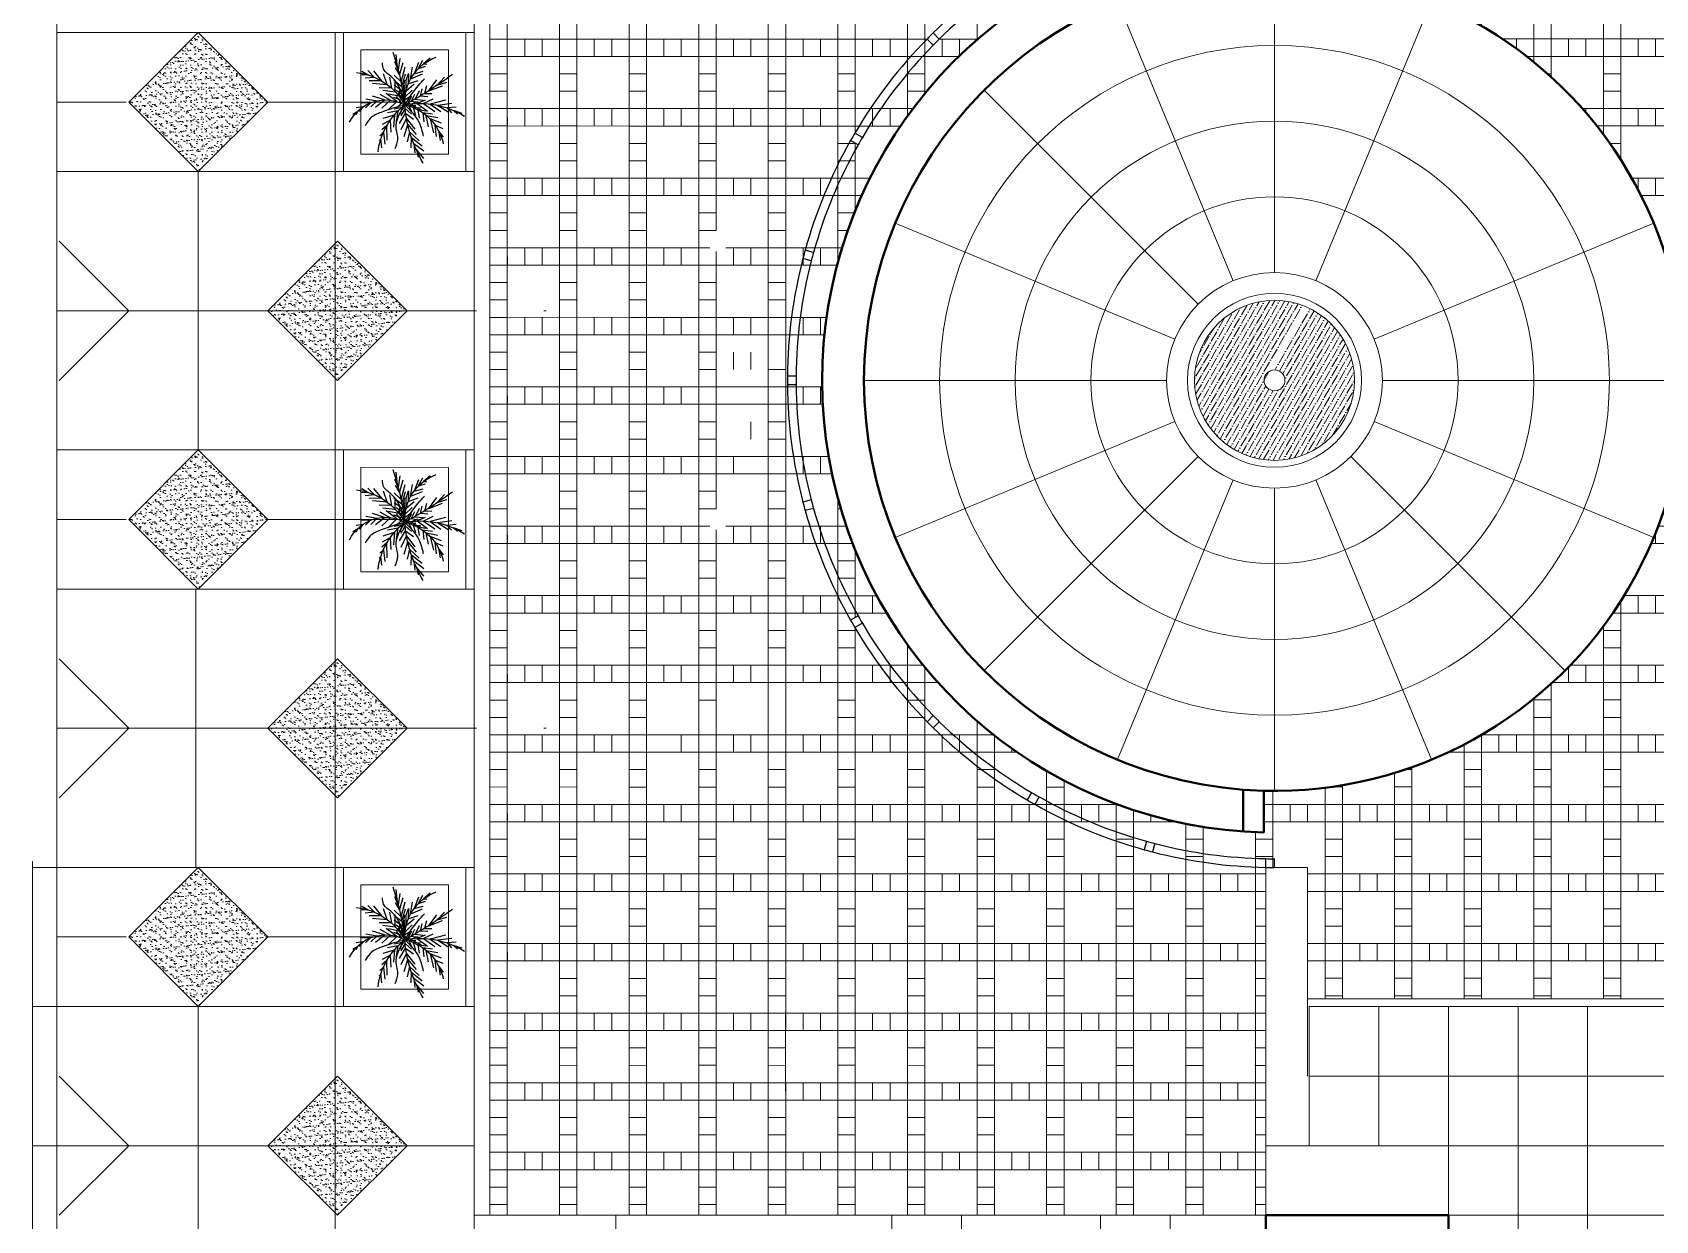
# Model space of a CAD drawing. Header units: millimetres. Extents: x 216896 to 446004, y 63591 to 243769.
# Drawn here: x 337885 to 384534, y 167082 to 201232 of the extents above; entities that cross this region are included whole.
import ezdxf

# ---------------------------------------------------------------- set-up
doc = ezdxf.new("R2010")
doc.units = ezdxf.units.MM
for name, color, linetype, lineweight in [('concr. box', 250, 'Continuous', 20), ('glass constr', 251, 'Continuous', 5), ('wall', 5, 'Continuous', 40)]:
    doc.layers.add(name, color=color, linetype=linetype, lineweight=lineweight)
doc.layers.add('glass', color=4, linetype='Continuous')
doc.layers.add('PLUMA 6', color=4, linetype='Continuous')
doc.layers.add('line pedestr', color=7, linetype='Continuous', lineweight=5, true_color=0x1c1c1c)
doc.layers.add('trees', color=7, linetype='Continuous', true_color=0x547000)

# ---------------------------------------------------------------- blocks, each defined once
blk = doc.blocks.new('pissoo')
at = {"color": 0}
for p, q in [((-1.175, -4.384), (0, 0)), ((-0.562, -4.03), (0.483, -0.129)), ((-0.139, -0.52), (-0.01, -0.037)), ((4.337, -1.202), (-0.01, -0.037)), ((0.473, -0.167), (-0.01, -0.037)), ((0.344, -0.65), (0.473, -0.167)), ((0.827, -0.779), (0.956, -0.296)), ((1.309, -0.909), (1.439, -0.426)), ((3.724, -1.556), (-0.139, -0.52)), ((0.344, -0.65), (-0.139, -0.52)), ((0.887, -4.419), (1.932, -0.518)), ((1.37, -4.548), (2.405, -0.684)), ((1.792, -1.038), (1.922, -0.555)), ((2.405, -0.684), (1.922, -0.555)), ((2.275, -1.167), (2.405, -0.684)), ((2.758, -1.297), (2.888, -0.814)), ((0.214, -1.133), (-0.269, -1.003)), ((2.275, -1.167), (1.792, -1.038)), ((2.818, -4.936), (3.854, -1.073)), ((3.241, -1.426), (3.371, -0.943)), ((3.724, -1.556), (3.854, -1.073)), ((0.085, -1.616), (-0.398, -1.486)), ((2.146, -1.65), (1.663, -1.521)), ((-0.657, -2.452), (-0.528, -1.969)), ((3.336, -3.004), (-0.528, -1.969)), ((-0.045, -2.099), (-0.528, -1.969)), ((-0.174, -2.582), (-0.045, -2.099)), ((0.309, -2.711), (0.438, -2.228)), ((2.017, -2.133), (1.534, -2.004)), ((3.207, -3.487), (-0.657, -2.452)), ((-0.174, -2.582), (-0.657, -2.452)), ((0.792, -2.84), (0.921, -2.357)), ((1.275, -2.97), (1.404, -2.487)), ((1.887, -2.616), (1.404, -2.487)), ((1.758, -3.099), (1.887, -2.616)), ((2.241, -3.229), (2.37, -2.746)), ((-0.303, -3.065), (-0.786, -2.935)), ((1.758, -3.099), (1.275, -2.97)), ((2.724, -3.358), (2.853, -2.875)), ((3.207, -3.487), (3.336, -3.004)), ((-0.433, -3.547), (-0.916, -3.418)), ((1.628, -3.582), (1.145, -3.453)), ((2.818, -4.936), (-1.045, -3.901)), ((-0.562, -4.03), (-1.045, -3.901)), ((1.499, -4.065), (1.016, -3.936)), ((1.37, -4.548), (0.887, -4.419))]:
    blk.add_line(p, q, dxfattribs=at)
blk = doc.blocks.new('PALM')
for points in [[(0.671, 1.912), (0.412, 1.592), (0.48, 1.862)], [(-0.814, 1.528), (-0.853, 1.213), (-0.918, 1.278)], [(-0.891, 1.097), (-0.764, 0.976), (-0.708, 1.396)], [(-0.627, 1.261), (-0.64, 0.73), (-0.814, 0.884)], [(0.507, 1.274), (0.171, 0.954), (0.084, 1.315)], [(0.226, 1.525), (0.235, 1.156), (0.619, 1.454)], [(0.673, 1.652), (0.319, 1.381), (0.356, 1.702)], [(1.375, 1.152), (1.202, 0.917), (1.253, 1.263)], [(-0.8, 0.692), (-0.521, 0.544), (-0.493, 0.967)], [(-0.768, 0.477), (-0.372, 0.352), (-0.408, 0.794)], [(-0.292, 0.588), (-0.242, 0.212), (-0.614, 0.282)], [(-0.185, 0.659), (0.03, 0.296), (0.31, 0.503)], [(0.368, 0.866), (0.057, 0.47), (-0.143, 0.894)], [(-0.029, 1.129), (0.104, 0.699), (0.404, 1.057)], [(0.98, 0.328), (0.642, 0.281), (0.673, 0.608)], [(0.84, 0.779), (0.765, 0.375), (1.174, 0.453)], [(1.308, 0.655), (0.901, 0.502), (1.018, 0.992)], [(1.13, 1.126), (1.081, 0.719), (1.355, 0.836)], [(-1.855, 0.331), (-1.676, 0.223), (-1.743, 0.355)], [(-1.735, 0.098), (-1.478, 0.063), (-1.624, 0.24)], [(-1.581, -0.088), (-1.217, -0.075), (-1.401, 0.104)], [(-1.39, -0.217), (-0.99, -0.144), (-1.212, 0.071)], [(-1.045, 0.081), (-0.721, -0.176), (-1.156, -0.311)], [(-0.895, -0.38), (-0.512, -0.166), (-0.818, 0.12)], [(-0.571, 0.158), (-0.29, -0.12), (-0.659, -0.406)], [(-0.38, 0.137), (-0.097, 0.078), (-0.165, 0.347)], [(-0.31, -0.301), (-0.118, -0.058), (-0.301, 0.103)], [(0.234, 0.326), (0.011, 0.128), (-0.145, 0.392)], [(0.393, 0.037), (0.143, 0.038), (0.238, 0.24)], [(0.449, -0.112), (0.198, -0.009), (0.579, 0.182)], [(0.559, 0.121), (0.3, 0.094), (0.378, 0.366)], [(0.725, -0.168), (0.443, -0.049), (0.809, 0.22)], [(0.749, 0.222), (0.465, 0.172), (0.512, 0.473)], [(1.003, -0.207), (0.666, -0.048), (1.063, 0.235)], [(1.445, -0.17), (0.906, -0.028), (1.281, 0.238)], [(1.675, -0.049), (1.174, 0.017), (1.563, 0.263)], [(1.83, 0.081), (1.503, 0.108), (1.667, 0.282)], [(2.037, 0.301), (1.729, 0.196), (1.871, 0.331)], [(-0.778, -0.521), (-0.342, -0.468), (-0.345, -0.803)], [(-0.192, -0.602), (-0.206, -0.311), (-0.578, -0.387)], [(-0.402, -0.269), (-0.103, -0.166), (-0.103, -0.432)], [(-0.375, -0.71), (-0.071, -0.491), (0.001, -0.879)], [(-0.312, -0.529), (-0.048, -0.351), (-0.007, -0.702)], [(-0.252, -0.413), (-0.039, -0.194), (0.021, -0.472)], [(0.221, -0.325), (-0.002, -0.162), (-0.035, -0.46)], [(0.259, -0.529), (0.008, -0.286), (-0.017, -0.621)], [(0.336, -0.732), (0.044, -0.493), (0.044, -0.877)], [(0.234, -0.303), (0.104, -0.056), (0.291, -0.022)], [(0.486, -0.081), (0.226, -0.123), (0.36, -0.384)], [(0.508, -0.497), (0.363, -0.2), (0.657, -0.17)], [(0.816, -0.292), (0.556, -0.313), (0.615, -0.576)], [(0.776, -0.673), (0.702, -0.401), (0.96, -0.406)], [(1.334, -0.671), (0.838, -0.485), (1.138, -0.89)], [(-1.535, -1.201), (-1.309, -1.067), (-1.578, -1.057)], [(-1.319, -1.222), (-1.074, -0.98), (-1.417, -0.949)], [(-1.118, -1.209), (-0.833, -0.857), (-1.274, -0.854)], [(-1.154, -0.773), (-0.634, -0.725), (-0.763, -1.105)], [(-0.549, -0.982), (-0.479, -0.6), (-0.91, -0.61)], [(-0.392, -0.876), (-0.101, -0.659), (0.029, -1.102)], [(-0.378, -1.054), (-0.133, -0.817), (0.012, -1.353)], [(-0.345, -1.328), (-0.186, -1.052), (-0.064, -1.508)], [(0.044, -0.877), (0.134, -1.117), (0.124, -0.744), (0.471, -0.871)], [(0.616, -1.092), (0.207, -0.919), (0.279, -1.347)], [(0.488, -1.514), (0.329, -1.11), (0.657, -1.199)], [(1.41, -0.988), (1.151, -0.707), (1.499, -0.81)], [(-0.18, -1.651), (-0.234, -1.246), (-0.35, -1.53)], [(-0.324, -1.79), (-0.289, -1.445)], [(0.725, -1.363), (0.477, -1.287), (0.637, -1.586)], [(0.897, -1.662), (0.67, -1.458), (0.781, -1.451)]]:
    blk.add_lwpolyline(points)
for centre, radius, start, end in [((4.73, -0.354), 4.743, 149.27252, 175.71891), ((1.508, 1.967), 2.478, 186.80066, 232.53126), ((-0.384, 1.75), 1.791, 282.3691, 348.27593), ((-0.687, 1.247), 1.424, 206.16776, 298.85274), ((0.545, 2.922), 2.972, 259.43966, 302.1776), ((-1.973, 1.085), 2.252, 276.42414, 331.19944), ((-8.885, 1.027), 8.944, 341.02295, 353.4051), ((1.711, -0.097), 1.714, 176.75049, 249.57163), ((-7.944, -14.345), 16.398, 53.99712, 61.02147)]:
    blk.add_arc(centre, radius, start, end)
for points in [[(0, 0), (-0.315, 0.847), (-0.257, 1.222), (-0.361, 1.564)], [(0, 0), (-0.845, 0.266), (-1.235, 0.484), (-1.416, 0.741)], [(0, 0), (0.508, 0.628), (0.636, 1.027), (0.656, 1.111)], [(0, 0), (-0.459, -0.984), (-0.757, -1.275), (-0.798, -1.501)], [(0, 0), (0.483, -0.69), (0.697, -0.928)]]:
    blk.add_spline(points, degree=3)
blk = doc.blocks.new('plab')
at = {"layer": 'concr. box', "color": 0}
blk.add_lwpolyline([(0, 0), (3.404, -0.912), (2.368, -4.776), (-1.035, -3.864), (0, 0)], dxfattribs=at)
blk.add_lwpolyline([(0.354, -0.612), (2.791, -1.266), (2.015, -4.163), (-0.423, -3.51)], close=True, dxfattribs=at)
at = {"color": 0, "xscale": -0.8075124294537451, "yscale": 0.807512429455528, "zscale": 0.8075124294476533, "rotation": 164.9999999997417}
blk.add_blockref('PALM', (1.167, -2.468), dxfattribs=at)

msp = doc.modelspace()

# ---------------------------------------------------------------- hatches: boundary and pattern name
at = {"layer": 'line pedestr'}
h = msp.add_hatch(dxfattribs=at)
h.set_pattern_fill('NET_1', color=256, scale=10000, angle=810, style=0)
h.set_pattern_definition([(90, (303033.4, -282956.8), (-2000, 4e-10), []), (180, (303033.4, -282956.8), (-4e-10, -2000), []), (90, (303533.4, -282956.8), (-2000, 4e-10), []), (180, (303033.4, -283456.8), (-4e-10, -2000), []), (90, (302533.4, -283456.8), (-500, 9e-11), [500, -1500]), (180, (303533.4, -282456.8), (-9e-11, -500), [500, -1500])])
h.paths.add_polyline_path([(390834, 209008), (374533, 209008), (374533, 207169, -0.198912), (374568, 207154, -0.668179), (374533, 207069), (374533, 205230), (373583, 205230), (373583, 204982), (373583, 203032, -1), (373583, 179432), (373583, 177482), (373583, 177234), (374533, 177234), (374533, 175395, -0.198912), (374568, 175380, -0.668179), (374533, 175295), (374533, 173456), (390834, 173456), (390834, 191182, -0.198912), (390799, 191196, -0.668179), (390834, 191282)])
h = msp.add_hatch(dxfattribs=at)
h.set_pattern_fill('AR-SAND', color=256, scale=4.374, angle=178.8086, style=0)
h.set_pattern_definition([(216.3086, (293027.52, 233985.07), (2.54607, -214.1686), [0, -168.8714, 0, -188.8693, 0, -180.53685]), (186.3086, (293027.52, 233985.07), (-203.0981, -309.3833), [0, -91.10167, 0, -152.20645, 0, -58.3273]), (146.3086, (293164.15, 233982.23), (-345.91834, 6.5652), [0, -55.5498, 0, -199.9793, 0, -261.08406]), (136.3086, (293164.15, 233982.23), (-335.9348, -90.544), [0, -27.7749, 0, -131.09753, 0, -149.98446])])
edge = h.paths.add_edge_path()
edge.add_line((342680, 197232), (340651, 199232))
edge.add_line((340651, 199232), (342651, 201232))
edge.add_line((342651, 201232), (344651, 199232))
edge.add_line((344651, 199232), (342651, 197232))
h = msp.add_hatch(dxfattribs=at)
h.set_pattern_fill('AR-SAND', color=256, scale=4.374, angle=178.8086, style=0)
h.set_pattern_definition([(216.3086, (297027.52, 227985.07), (2.54607, -214.1686), [0, -168.8714, 0, -188.8693, 0, -180.53685]), (186.3086, (297027.52, 227985.07), (-203.0981, -309.3833), [0, -91.10167, 0, -152.20645, 0, -58.3273]), (146.3086, (297164.15, 227982.23), (-345.91834, 6.5652), [0, -55.5498, 0, -199.9793, 0, -261.08406]), (136.3086, (297164.15, 227982.23), (-335.9348, -90.544), [0, -27.7749, 0, -131.09753, 0, -149.98446])])
edge = h.paths.add_edge_path()
edge.add_line((346680, 191232), (344651, 193232))
edge.add_line((344651, 193232), (346651, 195232))
edge.add_line((346651, 195232), (348651, 193232))
edge.add_line((348651, 193232), (346651, 191232))
h = msp.add_hatch(dxfattribs=at)
h.set_pattern_fill('ANSI36', color=4, scale=1000, angle=15, style=0)
h.set_pattern_definition([(60, (-229783831.69, -108923827.88), (1.12182453, 251.94305708), [312.5, -62.5, 0, -62.5])])
edge = h.paths.add_edge_path()
edge.add_arc((373583, 191232), 2300, 0, 360)
edge = h.paths.add_edge_path(flags=17)
edge.add_arc((373583, 191232), 300, 0, 360)
h = msp.add_hatch(dxfattribs=at)
h.set_pattern_fill('AR-SAND', color=256, scale=4.374, angle=178.8086, style=0)
h.set_pattern_definition([(216.3086, (293027.52, 221985.07), (2.54607, -214.1686), [0, -168.8714, 0, -188.8693, 0, -180.53685]), (186.3086, (293027.52, 221985.07), (-203.0981, -309.3833), [0, -91.10167, 0, -152.20645, 0, -58.3273]), (146.3086, (293164.15, 221982.23), (-345.91834, 6.5652), [0, -55.5498, 0, -199.9793, 0, -261.08406]), (136.3086, (293164.15, 221982.23), (-335.9348, -90.544), [0, -27.7749, 0, -131.09753, 0, -149.98446])])
edge = h.paths.add_edge_path()
edge.add_line((342680, 185232), (340651, 187232))
edge.add_line((340651, 187232), (342651, 189232))
edge.add_line((342651, 189232), (344651, 187232))
edge.add_line((344651, 187232), (342651, 185232))
h = msp.add_hatch(dxfattribs=at)
h.set_pattern_fill('AR-SAND', color=256, scale=4.374, angle=178.8086, style=0)
h.set_pattern_definition([(216.3086, (297027.52, 215985.07), (2.54607, -214.1686), [0, -168.8714, 0, -188.8693, 0, -180.53685]), (186.3086, (297027.52, 215985.07), (-203.0981, -309.3833), [0, -91.10167, 0, -152.20645, 0, -58.3273]), (146.3086, (297164.15, 215982.23), (-345.91834, 6.5652), [0, -55.5498, 0, -199.9793, 0, -261.08406]), (136.3086, (297164.15, 215982.23), (-335.9348, -90.544), [0, -27.7749, 0, -131.09753, 0, -149.98446])])
edge = h.paths.add_edge_path()
edge.add_line((346680, 179232), (344651, 181232))
edge.add_line((344651, 181232), (346651, 183232))
edge.add_line((346651, 183232), (348651, 181232))
edge.add_line((348651, 181232), (346651, 179232))
h = msp.add_hatch(dxfattribs=at)
h.set_pattern_fill('AR-SAND', color=256, scale=4.374, angle=178.8086, style=0)
h.set_pattern_definition([(216.3086, (293027.52, 209985.07), (2.54607, -214.1686), [0, -168.8714, 0, -188.8693, 0, -180.53685]), (186.3086, (293027.52, 209985.07), (-203.0981, -309.3833), [0, -91.10167, 0, -152.20645, 0, -58.3273]), (146.3086, (293164.15, 209982.23), (-345.91834, 6.5652), [0, -55.5498, 0, -199.9793, 0, -261.08406]), (136.3086, (293164.15, 209982.23), (-335.9348, -90.544), [0, -27.7749, 0, -131.09753, 0, -149.98446])])
edge = h.paths.add_edge_path()
edge.add_line((342680, 173232), (340651, 175232))
edge.add_line((340651, 175232), (342651, 177232))
edge.add_line((342651, 177232), (344651, 175232))
edge.add_line((344651, 175232), (342651, 173232))
h = msp.add_hatch(dxfattribs=at)
h.set_pattern_fill('AR-SAND', color=256, scale=4.374, angle=178.8086, style=0)
h.set_pattern_definition([(216.3086, (297027.52, 203985.07), (2.54607, -214.1686), [0, -168.8714, 0, -188.8693, 0, -180.53685]), (186.3086, (297027.52, 203985.07), (-203.0981, -309.3833), [0, -91.10167, 0, -152.20645, 0, -58.3273]), (146.3086, (297164.15, 203982.23), (-345.91834, 6.5652), [0, -55.5498, 0, -199.9793, 0, -261.08406]), (136.3086, (297164.15, 203982.23), (-335.9348, -90.544), [0, -27.7749, 0, -131.09753, 0, -149.98446])])
edge = h.paths.add_edge_path()
edge.add_line((346680, 167232), (344651, 169232))
edge.add_line((344651, 169232), (346651, 171232))
edge.add_line((346651, 171232), (348651, 169232))
edge.add_line((348651, 169232), (346651, 167232))

# ---------------------------------------------------------------- linework, layer by layer
at = {"layer": 'glass'}
for radius, start, end in [(14000, 120.5116, 134.4884), (13750, 120.5209, 134.4791), (14000, 135.5116, 149.4884), (13750, 135.5209, 149.4791), (14000, 150.5116, 164.4884), (13750, 150.5209, 164.4791), (14000, 165.5116, 179.4884), (13750, 165.5209, 179.4791), (14000, 180.5116, 194.4884), (13750, 180.5209, 194.4791), (13750, 195.5209, 209.4791), (14000, 195.5116, 209.4884), (14000, 210.5116, 224.4884), (13750, 210.5209, 224.4791), (14000, 225.5116, 239.4884), (13750, 225.5209, 239.4791), (13750, 240.5209, 254.4791), (14000, 240.5116, 254.4884), (13750, 255.5209, 268.9582), (14000, 255.5116, 268.9768)]:
    msp.add_arc((373583, 191232), radius, start, end, dxfattribs=at)
at = {"layer": 'glass constr'}
for points in [[(373583, 194332), (373583, 203032)], [(372397, 194096), (369067, 202134)], [(374769, 194096), (378099, 202134)], [(371391, 193424), (365239, 199576)], [(370719, 192418), (362681, 195747)], [(376447, 192418), (384485, 195747)], [(370483, 191232), (361783, 191232)], [(376683, 191232), (385383, 191232)], [(370719, 190046), (362681, 186716)], [(376447, 190046), (384485, 186716)], [(371391, 189040), (365239, 182888)], [(375775, 189040), (381927, 182888)], [(372397, 188368), (369067, 180330)], [(373583, 188132), (373583, 179432)], [(374769, 188368), (378099, 180330)]]:
    msp.add_lwpolyline(points, dxfattribs=at)
for radius in [9625, 7450, 5275, 3100, 2500]:
    msp.add_circle((373583, 191232), radius, dxfattribs=at)
at = {"layer": 'line pedestr'}
for p, q in [((338583, 237232), (338583, 173232)), ((361533, 198333), (361533, 215082)), ((350583, 215043), (350583, 167232)), ((363033, 198828), (363033, 212232)), ((363533, 199478), (363533, 212232)), ((365033, 201025), (365033, 212232)), ((355033, 172543), (355033, 210043)), ((355533, 172543), (355533, 210043)), ((357033, 172543), (357033, 210043)), ((357533, 195528), (357533, 210043)), ((359033, 172543), (359033, 210043)), ((359533, 172543), (359533, 210043)), ((361033, 202543), (361033, 201043)), ((350583, 201232), (338583, 201232)), ((346583, 201232), (338583, 201232)), ((338583, 201232), (338583, 193232)), ((342651, 201232), (340651, 199232)), ((344651, 199232), (342651, 201232)), ((346583, 201232), (346583, 193232)), ((363596, 201043), (355033, 201043)), ((355033, 200543), (355033, 201043)), ((355533, 201043), (355033, 201043)), ((355533, 200543), (355533, 201043)), ((356033, 200543), (356033, 201043)), ((356533, 200543), (356533, 201043)), ((357033, 200543), (357033, 201043)), ((357533, 201043), (357033, 201043)), ((357533, 200543), (357533, 201043)), ((358033, 200543), (358033, 201043)), ((358533, 200543), (358533, 201043)), ((359033, 200543), (359033, 201043)), ((359533, 201043), (359033, 201043)), ((359533, 200543), (359533, 201043)), ((360033, 200543), (360033, 201043)), ((360533, 200543), (360533, 201043)), ((361033, 200543), (361033, 201043)), ((361533, 201043), (361033, 201043)), ((361533, 200543), (361533, 201043)), ((362033, 200543), (362033, 201043)), ((362533, 200543), (362533, 201043)), ((363033, 200543), (363033, 201043)), ((363533, 201043), (363033, 201043)), ((363533, 200543), (363533, 201043)), ((365054, 201043), (363948, 201043)), ((364033, 200543), (364033, 201043)), ((364533, 200565), (364533, 201043)), ((365033, 201025), (365033, 201043)), ((365054, 201043), (365033, 201043)), ((364511, 200543), (355033, 200543)), ((355533, 200543), (355033, 200543)), ((357533, 200543), (357033, 200543)), ((359533, 200543), (359033, 200543)), ((361533, 200543), (361033, 200543)), ((361033, 200543), (361033, 199043)), ((363533, 200543), (363033, 200543)), ((355533, 200043), (355033, 200043)), ((357533, 200043), (357033, 200043)), ((359533, 200043), (359033, 200043)), ((361533, 200043), (361033, 200043)), ((363533, 200043), (363033, 200043)), ((340583, 199232), (338583, 199232)), ((340651, 199232), (342651, 197232)), ((344651, 199232), (342651, 197232)), ((344583, 199232), (346583, 199232)), ((344651, 199232), (346651, 199232)), ((346651, 199232), (348651, 199232)), ((348651, 199232), (346651, 199232)), ((355533, 199543), (355033, 199543)), ((357533, 199543), (357033, 199543)), ((359533, 199543), (359033, 199543)), ((361533, 199543), (361033, 199543)), ((363533, 199543), (363033, 199543)), ((363192, 199043), (355033, 199043)), ((355033, 198543), (355033, 199043)), ((355533, 199043), (355033, 199043)), ((355533, 198543), (355533, 199043)), ((356033, 198543), (356033, 199043)), ((356533, 198543), (356533, 199043)), ((357033, 198543), (357033, 199043)), ((357533, 199043), (357033, 199043)), ((357533, 198543), (357533, 199043)), ((358033, 198543), (358033, 199043)), ((358533, 198543), (358533, 199043)), ((359033, 198543), (359033, 199043)), ((359533, 199043), (359033, 199043)), ((359533, 198543), (359533, 199043)), ((360033, 198543), (360033, 199043)), ((360533, 198543), (360533, 199043)), ((361033, 198543), (361033, 199043)), ((361533, 199043), (361033, 199043)), ((361533, 198543), (361533, 199043)), ((362033, 198543), (362033, 199043)), ((362533, 198543), (362533, 199043)), ((363033, 198828), (363033, 199043)), ((363192, 199043), (363033, 199043)), ((362834, 198543), (355033, 198543)), ((355533, 198543), (355033, 198543)), ((357533, 198543), (357033, 198543)), ((359533, 198543), (359033, 198543)), ((361533, 198543), (361033, 198543)), ((361033, 198543), (361033, 197043)), ((355533, 198043), (355033, 198043)), ((357533, 198043), (357033, 198043)), ((359533, 198043), (359033, 198043)), ((361533, 198043), (361033, 198043)), ((361533, 196111), (361533, 198044)), ((355533, 197543), (355033, 197543)), ((357533, 197543), (357033, 197543)), ((359533, 197543), (359033, 197543)), ((361533, 197543), (361033, 197543)), ((350583, 197232), (338583, 197232)), ((346583, 197232), (338583, 197232)), ((342651, 197232), (342651, 189232)), ((361954, 197043), (355033, 197043)), ((355033, 196543), (355033, 197043)), ((355533, 197043), (355033, 197043)), ((355533, 196543), (355533, 197043)), ((356033, 196543), (356033, 197043)), ((356533, 196543), (356533, 197043)), ((357033, 196543), (357033, 197043)), ((357533, 197043), (357033, 197043)), ((357533, 196543), (357533, 197043)), ((358033, 196543), (358033, 197043)), ((358533, 196543), (358533, 197043)), ((359033, 196543), (359033, 197043)), ((359533, 197043), (359033, 197043)), ((359533, 196543), (359533, 197043)), ((360033, 196543), (360033, 197043)), ((360533, 196543), (360533, 197043)), ((361033, 196543), (361033, 197043)), ((361533, 197043), (361033, 197043)), ((361533, 196543), (361533, 197043)), ((361718, 196543), (355033, 196543)), ((355533, 196543), (355033, 196543)), ((357533, 196543), (357033, 196543)), ((359533, 196543), (359033, 196543)), ((361533, 196543), (361033, 196543)), ((361033, 196543), (361033, 195043)), ((355533, 196043), (355033, 196043)), ((357533, 196043), (357033, 196043)), ((359533, 196043), (359033, 196043)), ((361506, 196043), (361033, 196043)), ((355533, 195543), (355033, 195543)), ((357533, 195543), (357033, 195543)), ((359533, 195543), (359033, 195543)), ((361319, 195543), (361033, 195543)), ((340651, 193232), (338651, 195232)), ((346651, 195232), (344651, 193232)), ((348651, 193232), (346651, 195232)), ((357350, 195043), (355033, 195043)), ((355033, 194543), (355033, 195043)), ((355533, 195043), (355033, 195043)), ((355533, 194543), (355533, 195043)), ((356033, 194543), (356033, 195043)), ((356533, 194543), (356533, 195043)), ((357033, 194543), (357033, 195043)), ((357350, 195043), (357033, 195043)), ((361154, 195043), (357816, 195043)), ((358033, 194543), (358033, 195043)), ((358533, 194543), (358533, 195043)), ((359033, 194543), (359033, 195043)), ((359533, 195043), (359033, 195043)), ((359533, 194543), (359533, 195043)), ((360033, 194754), (360033, 195043)), ((360533, 194543), (360533, 195043)), ((361033, 194624), (361033, 195043)), ((361154, 195043), (361033, 195043)), ((361012, 194543), (355033, 194543)), ((355533, 194543), (355033, 194543)), ((357533, 194543), (357033, 194543)), ((357533, 187528), (357533, 194936)), ((357533, 194543), (357533, 194936)), ((359533, 194543), (359033, 194543)), ((360033, 194543), (360033, 194733)), ((355533, 194043), (355033, 194043)), ((357533, 194043), (357033, 194043)), ((359533, 194043), (359033, 194043)), ((350583, 193232), (338583, 193232)), ((346583, 193232), (338583, 193232)), ((338583, 193232), (338583, 185232)), ((346583, 193232), (338583, 193232)), ((346583, 193232), (338583, 193232)), ((340651, 193232), (338651, 191232)), ((340651, 193232), (342651, 193232)), ((342651, 193232), (344651, 193232)), ((344651, 193232), (342651, 193232)), ((344651, 193232), (346651, 191232)), ((346583, 193232), (346583, 185232)), ((348651, 193232), (346651, 191232)), ((348651, 193232), (350651, 193232)), ((352651, 193232), (352583, 193232)), ((355533, 193543), (355033, 193543)), ((357533, 193543), (357033, 193543)), ((359533, 193543), (359033, 193543)), ((359533, 193543), (359033, 193543)), ((360710, 193043), (355033, 193043)), ((355033, 192543), (355033, 193043)), ((355533, 193043), (355033, 193043)), ((355533, 192543), (355533, 193043)), ((356033, 192543), (356033, 193043)), ((356533, 192543), (356533, 193043)), ((357033, 192543), (357033, 193043)), ((357533, 193043), (357033, 193043)), ((357533, 192543), (357533, 193043)), ((358033, 192543), (358033, 193043)), ((358533, 192543), (358533, 193043)), ((359033, 192543), (359033, 193043)), ((359533, 193043), (359033, 193043)), ((359533, 193043), (359033, 193043)), ((359533, 192543), (359533, 193043)), ((360033, 192543), (360033, 193043)), ((360533, 192543), (360533, 193043)), ((360649, 192543), (355033, 192543)), ((355533, 192543), (355033, 192543)), ((357533, 192543), (357033, 192543)), ((355533, 192043), (355033, 192043)), ((357033, 191543), (357033, 192043)), ((357533, 192043), (357033, 192043)), ((357533, 192043), (357033, 192043)), ((357533, 191543), (357533, 192043)), ((358033, 191543), (358033, 192043)), ((358533, 191543), (358533, 192043)), ((359533, 191543), (359533, 192043)), ((355533, 191543), (355033, 191543)), ((355533, 191543), (355033, 191543)), ((357533, 191543), (357033, 191543)), ((357533, 191543), (357033, 191543)), ((359533, 191543), (359033, 191543)), ((360584, 191043), (355033, 191043)), ((355033, 190543), (355033, 191043)), ((355533, 191043), (355033, 191043)), ((355533, 190543), (355533, 191043)), ((356033, 190543), (356033, 191043)), ((356533, 190543), (356533, 191043)), ((359033, 190543), (359033, 191043)), ((359533, 191043), (359033, 191043)), ((360033, 190543), (360033, 191043)), ((360533, 190543), (360533, 191043)), ((360601, 190543), (355033, 190543)), ((359533, 190543), (359033, 190543)), ((355533, 190043), (355033, 190043)), ((357533, 190043), (357033, 190043)), ((358533, 189543), (358533, 190043)), ((359533, 190043), (359033, 190043)), ((359533, 190043), (359033, 190043)), ((355533, 189543), (355033, 189543)), ((357533, 189543), (357033, 189543)), ((359533, 189543), (359033, 189543)), ((350583, 189232), (338583, 189232)), ((346583, 189232), (338583, 189232)), ((342651, 189232), (340651, 187232)), ((344651, 187232), (342651, 189232)), ((360769, 189043), (355033, 189043)), ((355033, 188543), (355033, 189043)), ((355533, 189043), (355033, 189043)), ((355533, 188543), (355533, 189043)), ((356033, 188543), (356033, 189043)), ((356533, 188543), (356533, 189043)), ((357033, 188543), (357033, 189043)), ((357533, 189043), (357033, 189043)), ((357533, 188543), (357533, 189043)), ((358033, 188543), (358033, 189043)), ((359033, 188543), (359033, 189043)), ((359533, 188543), (359533, 189043)), ((360033, 188543), (360033, 189043)), ((360533, 188543), (360533, 189043)), ((360864, 188543), (355033, 188543)), ((355533, 188543), (355033, 188543)), ((357533, 188543), (357033, 188543)), ((359533, 188543), (359033, 188543)), ((355533, 188043), (355033, 188043)), ((357533, 188043), (357033, 188043)), ((359533, 188043), (359033, 188043)), ((355533, 187543), (355033, 187543)), ((357533, 187543), (357033, 187543)), ((359533, 187543), (359033, 187543)), ((361033, 172543), (361033, 187840)), ((361117, 187543), (361033, 187543)), ((340583, 187232), (338583, 187232)), ((340651, 187232), (342651, 185232)), ((344651, 187232), (342651, 185232)), ((344583, 187232), (346583, 187232)), ((344651, 187232), (346651, 187232)), ((346651, 187232), (348651, 187232)), ((348651, 187232), (346651, 187232)), ((357350, 187043), (355033, 187043)), ((355033, 186543), (355033, 187043)), ((355533, 187043), (355033, 187043)), ((355533, 186543), (355533, 187043)), ((356033, 186543), (356033, 187043)), ((356533, 186543), (356533, 187043)), ((357033, 186543), (357033, 187043)), ((357350, 187043), (357033, 187043)), ((357533, 172543), (357533, 186936)), ((357533, 186543), (357533, 186936)), ((361276, 187043), (357816, 187043)), ((358033, 186543), (358033, 187043)), ((358533, 186543), (358533, 187043)), ((359033, 186543), (359033, 187043)), ((359533, 187043), (359033, 187043)), ((359533, 186543), (359533, 187043)), ((360033, 186543), (360033, 187043)), ((360533, 186543), (360533, 187043)), ((361033, 186543), (361033, 187043)), ((361276, 187043), (361033, 187043)), ((361458, 186543), (355033, 186543)), ((355533, 186543), (355033, 186543)), ((357533, 186543), (357033, 186543)), ((359533, 186543), (359033, 186543)), ((361458, 186543), (361033, 186543)), ((361533, 184419), (361533, 186353)), ((355533, 186043), (355033, 186043)), ((357533, 186043), (357033, 186043)), ((359533, 186043), (359033, 186043)), ((361533, 186043), (361033, 186043)), ((350583, 185232), (338583, 185232)), ((346583, 185232), (338583, 185232)), ((338583, 185232), (338583, 177232)), ((346583, 185232), (338583, 185232)), ((342583, 185232), (342583, 177232)), ((346583, 185232), (346583, 177232)), ((355533, 185543), (355033, 185543)), ((357533, 185543), (357033, 185543)), ((359533, 185543), (359033, 185543)), ((361533, 185543), (361033, 185543)), ((362151, 185043), (355033, 185043)), ((355033, 184543), (355033, 185043)), ((355533, 185043), (355033, 185043)), ((355533, 184543), (355533, 185043)), ((356033, 184543), (356033, 185043)), ((356533, 184543), (356533, 185043)), ((357033, 184543), (357033, 185043)), ((357533, 185043), (357033, 185043)), ((357533, 184543), (357533, 185043)), ((358033, 184543), (358033, 185043)), ((358533, 184543), (358533, 185043)), ((359033, 184543), (359033, 185043)), ((359533, 185043), (359033, 185043)), ((359533, 184543), (359533, 185043)), ((360033, 184543), (360033, 185043)), ((360533, 184543), (360533, 185043)), ((361033, 184543), (361033, 185043)), ((361533, 185043), (361033, 185043)), ((361533, 184543), (361533, 185043)), ((362033, 184543), (362033, 185043)), ((362436, 184543), (355033, 184543)), ((355533, 184543), (355033, 184543)), ((357533, 184543), (357033, 184543)), ((359533, 184543), (359033, 184543)), ((361533, 184543), (361033, 184543)), ((355533, 184043), (355033, 184043)), ((357533, 184043), (357033, 184043)), ((359533, 184043), (359033, 184043)), ((361533, 184043), (361033, 184043)), ((361533, 172543), (361533, 184131)), ((355533, 183543), (355033, 183543)), ((357533, 183543), (357033, 183543)), ((359533, 183543), (359033, 183543)), ((359533, 183543), (359033, 183543)), ((361533, 183543), (361033, 183543)), ((363033, 172543), (363033, 183636)), ((363100, 183543), (363033, 183543)), ((340651, 181232), (338651, 183232)), ((346651, 183232), (344651, 181232)), ((348651, 181232), (346651, 183232)), ((363486, 183043), (355033, 183043)), ((355033, 182543), (355033, 183043)), ((355533, 183043), (355033, 183043)), ((355533, 182543), (355533, 183043)), ((356033, 182543), (356033, 183043)), ((356533, 182543), (356533, 183043)), ((357033, 182543), (357033, 183043)), ((357533, 183043), (357033, 183043)), ((357533, 182543), (357533, 183043)), ((358033, 182543), (358033, 183043)), ((358533, 182543), (358533, 183043)), ((359033, 182543), (359033, 183043)), ((359533, 183043), (359033, 183043)), ((359533, 183043), (359033, 183043)), ((359533, 182543), (359533, 183043)), ((360033, 182543), (360033, 183043)), ((360533, 182543), (360533, 183043)), ((361033, 182543), (361033, 183043)), ((361533, 183043), (361033, 183043)), ((361533, 182543), (361533, 183043)), ((362033, 182543), (362033, 183043)), ((362533, 182543), (362533, 183043)), ((363033, 182543), (363033, 183043)), ((363486, 183043), (363033, 183043)), ((363533, 172543), (363533, 182985)), ((363533, 182543), (363533, 182985)), ((363913, 182543), (355033, 182543)), ((355533, 182543), (355033, 182543)), ((357533, 182543), (357033, 182543)), ((357533, 182543), (357033, 182543)), ((359533, 182543), (359033, 182543)), ((361533, 182543), (361033, 182543)), ((363533, 182543), (363033, 182543)), ((355033, 181543), (355033, 182043)), ((355533, 182043), (355033, 182043)), ((355533, 182043), (355033, 182043)), ((355533, 181543), (355533, 182043)), ((357533, 182043), (357033, 182043)), ((357533, 182043), (357033, 182043)), ((361533, 182043), (361033, 182043)), ((363533, 182043), (363033, 182043)), ((355533, 181543), (355033, 181543)), ((355533, 181543), (355033, 181543)), ((361533, 181543), (361033, 181543)), ((363533, 181543), (363033, 181543)), ((350583, 181232), (338583, 181232)), ((346583, 181232), (338583, 181232)), ((346583, 181232), (338583, 181232)), ((340651, 181232), (338651, 179232)), ((340651, 181232), (342651, 181232)), ((342651, 181232), (344651, 181232)), ((344651, 181232), (342651, 181232)), ((344651, 181232), (346651, 179232)), ((348651, 181232), (346651, 179232)), ((348651, 181232), (350651, 181232)), ((352651, 181232), (352583, 181232)), ((365509, 181043), (355033, 181043)), ((356533, 180543), (356533, 181043)), ((357033, 180543), (357033, 181043)), ((357533, 180543), (357533, 181043)), ((358033, 180543), (358033, 181043)), ((358533, 180543), (358533, 181043)), ((359033, 180543), (359033, 181043)), ((359533, 181043), (359033, 181043)), ((359533, 180543), (359533, 181043)), ((360033, 180543), (360033, 181043)), ((360533, 180543), (360533, 181043)), ((361033, 180543), (361033, 181043)), ((361533, 181043), (361033, 181043)), ((361533, 180543), (361533, 181043)), ((362033, 180543), (362033, 181043)), ((362533, 180543), (362533, 181043)), ((363033, 180543), (363033, 181043)), ((363533, 181043), (363033, 181043)), ((363533, 180543), (363533, 181043)), ((364033, 180543), (364033, 181043)), ((364533, 180543), (364533, 181043)), ((365033, 172543), (365033, 181439)), ((365033, 180543), (365033, 181043)), ((365509, 181043), (365033, 181043)), ((365533, 172543), (365533, 181024)), ((365533, 180543), (365533, 181024)), ((366184, 180543), (355033, 180543)), ((357533, 180543), (357033, 180543)), ((359533, 180543), (359033, 180543)), ((361533, 180543), (361033, 180543)), ((363533, 180543), (363033, 180543)), ((365533, 180543), (365033, 180543)), ((366033, 180543), (366033, 180649)), ((355533, 180043), (355033, 180043)), ((357533, 180043), (357033, 180043)), ((359533, 180043), (359033, 180043)), ((361533, 180043), (361033, 180043)), ((363533, 180043), (363033, 180043)), ((365533, 180043), (365033, 180043)), ((367033, 172543), (367033, 180002)), ((367533, 172543), (367533, 179725)), ((355533, 179543), (355033, 179543)), ((357533, 179543), (357033, 179543)), ((359533, 179543), (359033, 179543)), ((361533, 179543), (361033, 179543)), ((363533, 179543), (363033, 179543)), ((365533, 179543), (365033, 179543)), ((367533, 179543), (367033, 179543)), ((373533, 177234), (373533, 179432)), ((369062, 179043), (355033, 179043)), ((355033, 178543), (355033, 179043)), ((355533, 179043), (355033, 179043)), ((355533, 178543), (355533, 179043)), ((356033, 178543), (356033, 179043)), ((356533, 178543), (356533, 179043)), ((357033, 178543), (357033, 179043)), ((357533, 179043), (357033, 179043)), ((357533, 178543), (357533, 179043)), ((358033, 178543), (358033, 179043)), ((358533, 178543), (358533, 179043)), ((359033, 178543), (359033, 179043)), ((359533, 179043), (359033, 179043)), ((359533, 178543), (359533, 179043)), ((360033, 178543), (360033, 179043)), ((360533, 178543), (360533, 179043)), ((361033, 178543), (361033, 179043)), ((361533, 179043), (361033, 179043)), ((361533, 178543), (361533, 179043)), ((362033, 178543), (362033, 179043)), ((362533, 178543), (362533, 179043)), ((363033, 178543), (363033, 179043)), ((363533, 179043), (363033, 179043)), ((363533, 178543), (363533, 179043)), ((364033, 178543), (364033, 179043)), ((364533, 178543), (364533, 179043)), ((365033, 178543), (365033, 179043)), ((365533, 179043), (365033, 179043)), ((365533, 178543), (365533, 179043)), ((366033, 178543), (366033, 179043)), ((366533, 178543), (366533, 179043)), ((367033, 178543), (367033, 179043)), ((367533, 179043), (367033, 179043)), ((367533, 178543), (367533, 179043)), ((368033, 178543), (368033, 179043)), ((368533, 178543), (368533, 179043)), ((369033, 172543), (369033, 179054)), ((369033, 178543), (369033, 179043)), ((369062, 179043), (369033, 179043)), ((369533, 172543), (369533, 178879)), ((369533, 178543), (369533, 178879)), ((370033, 178543), (370033, 178726)), ((373583, 179043), (373278, 179043)), ((373533, 179043), (373278, 179043)), ((373533, 178543), (373533, 179043)), ((370755, 178543), (355033, 178543)), ((355533, 178543), (355033, 178543)), ((357533, 178543), (357033, 178543)), ((359533, 178543), (359033, 178543)), ((361533, 178543), (361033, 178543)), ((363533, 178543), (363033, 178543)), ((365533, 178543), (365033, 178543)), ((367533, 178543), (367033, 178543)), ((369533, 178543), (369033, 178543)), ((370533, 178543), (370533, 178595)), ((371033, 172543), (371033, 178484)), ((371533, 172543), (371533, 178394)), ((373033, 172543), (373033, 178243)), ((373583, 178543), (373278, 178543)), ((373533, 178543), (373278, 178543)), ((355533, 178043), (355033, 178043)), ((357533, 178043), (357033, 178043)), ((359533, 178043), (359033, 178043)), ((361533, 178043), (361033, 178043)), ((363533, 178043), (363033, 178043)), ((365533, 178043), (365033, 178043)), ((367533, 178043), (367033, 178043)), ((369533, 178043), (369033, 178043)), ((371533, 178043), (371033, 178043)), ((373533, 178043), (373033, 178043)), ((337885, 177411), (337885, 175444)), ((355533, 177543), (355033, 177543)), ((357533, 177543), (357033, 177543)), ((359533, 177543), (359033, 177543)), ((361533, 177543), (361033, 177543)), ((363533, 177543), (363033, 177543)), ((365533, 177543), (365033, 177543)), ((367533, 177543), (367033, 177543)), ((369533, 177543), (369033, 177543)), ((371533, 177543), (371033, 177543)), ((373533, 177543), (373033, 177543)), ((350583, 177232), (337885, 177232)), ((346583, 177232), (338583, 177232)), ((338583, 177232), (338583, 169232)), ((346583, 177232), (338583, 177232)), ((342651, 177232), (340651, 175232)), ((344651, 175232), (342651, 177232)), ((346583, 177232), (346583, 169232)), ((373333, 177043), (355033, 177043)), ((355033, 176543), (355033, 177043)), ((355533, 177043), (355033, 177043)), ((355533, 176543), (355533, 177043)), ((356033, 176543), (356033, 177043)), ((356533, 176543), (356533, 177043)), ((357033, 176543), (357033, 177043)), ((357533, 177043), (357033, 177043)), ((357533, 176543), (357533, 177043)), ((358033, 176543), (358033, 177043)), ((358533, 176543), (358533, 177043)), ((359033, 176543), (359033, 177043)), ((359533, 177043), (359033, 177043)), ((359533, 176543), (359533, 177043)), ((360033, 176543), (360033, 177043)), ((360533, 176543), (360533, 177043)), ((361033, 176543), (361033, 177043)), ((361533, 177043), (361033, 177043)), ((361533, 176543), (361533, 177043)), ((362033, 176543), (362033, 177043)), ((362533, 176543), (362533, 177043)), ((363033, 176543), (363033, 177043)), ((363533, 177043), (363033, 177043)), ((363533, 176543), (363533, 177043)), ((364033, 176543), (364033, 177043)), ((364533, 176543), (364533, 177043)), ((365033, 176543), (365033, 177043)), ((365533, 177043), (365033, 177043)), ((365533, 176543), (365533, 177043)), ((366033, 176543), (366033, 177043)), ((366533, 176543), (366533, 177043)), ((367033, 176543), (367033, 177043)), ((367533, 177043), (367033, 177043)), ((367533, 176543), (367533, 177043)), ((368033, 176543), (368033, 177043)), ((368533, 176543), (368533, 177043)), ((369033, 176543), (369033, 177043)), ((369533, 177043), (369033, 177043)), ((369533, 176543), (369533, 177043)), ((370033, 176543), (370033, 177043)), ((370533, 176543), (370533, 177043)), ((371033, 176543), (371033, 177043)), ((371533, 177043), (371033, 177043)), ((371533, 176543), (371533, 177043)), ((372033, 176543), (372033, 177043)), ((372533, 176543), (372533, 177043)), ((373033, 176543), (373033, 177043)), ((373333, 177043), (373033, 177043)), ((373333, 173122), (373333, 177234)), ((374533, 177234), (373333, 177234)), ((374533, 171232), (374533, 177234)), ((373333, 176543), (355033, 176543)), ((355533, 176543), (355033, 176543)), ((357533, 176543), (357033, 176543)), ((359533, 176543), (359033, 176543)), ((361533, 176543), (361033, 176543)), ((363533, 176543), (363033, 176543)), ((365533, 176543), (365033, 176543)), ((367533, 176543), (367033, 176543)), ((369533, 176543), (369033, 176543)), ((371533, 176543), (371033, 176543)), ((373333, 176543), (373033, 176543)), ((355533, 176043), (355033, 176043)), ((357533, 176043), (357033, 176043)), ((359533, 176043), (359033, 176043)), ((361533, 176043), (361033, 176043)), ((363533, 176043), (363033, 176043)), ((365533, 176043), (365033, 176043)), ((367533, 176043), (367033, 176043)), ((369533, 176043), (369033, 176043)), ((371533, 176043), (371033, 176043)), ((373333, 176043), (373033, 176043)), ((337885, 175444), (337885, 173477)), ((355533, 175543), (355033, 175543)), ((357533, 175543), (357033, 175543)), ((359533, 175543), (359033, 175543)), ((361533, 175543), (361033, 175543)), ((363533, 175543), (363033, 175543)), ((365533, 175543), (365033, 175543)), ((367533, 175543), (367033, 175543)), ((369533, 175543), (369033, 175543)), ((371533, 175543), (371033, 175543)), ((373333, 175543), (373033, 175543)), ((340583, 175232), (338583, 175232)), ((340651, 175232), (342651, 173232)), ((344651, 175232), (342651, 173232)), ((344583, 175232), (346583, 175232)), ((344651, 175232), (346651, 175232)), ((346651, 175232), (348651, 175232)), ((348651, 175232), (346651, 175232)), ((373333, 175043), (355033, 175043)), ((355033, 174543), (355033, 175043)), ((355533, 175043), (355033, 175043)), ((355533, 174543), (355533, 175043)), ((356033, 174543), (356033, 175043)), ((356533, 174543), (356533, 175043)), ((357033, 174543), (357033, 175043)), ((357533, 175043), (357033, 175043)), ((357533, 174543), (357533, 175043)), ((358033, 174543), (358033, 175043)), ((358533, 174543), (358533, 175043)), ((359033, 174543), (359033, 175043)), ((359533, 175043), (359033, 175043)), ((359533, 174543), (359533, 175043)), ((360033, 174543), (360033, 175043)), ((360533, 174543), (360533, 175043)), ((361033, 174543), (361033, 175043)), ((361533, 175043), (361033, 175043)), ((361533, 174543), (361533, 175043)), ((362033, 174543), (362033, 175043)), ((362533, 174543), (362533, 175043)), ((363033, 174543), (363033, 175043)), ((363533, 175043), (363033, 175043)), ((363533, 174543), (363533, 175043)), ((364033, 174543), (364033, 175043)), ((364533, 174543), (364533, 175043)), ((365033, 174543), (365033, 175043)), ((365533, 175043), (365033, 175043)), ((365533, 174543), (365533, 175043)), ((366033, 174543), (366033, 175043)), ((366533, 174543), (366533, 175043)), ((367033, 174543), (367033, 175043)), ((367533, 175043), (367033, 175043)), ((367533, 174543), (367533, 175043)), ((368033, 174543), (368033, 175043)), ((368533, 174543), (368533, 175043)), ((369033, 174543), (369033, 175043)), ((369533, 175043), (369033, 175043)), ((369533, 174543), (369533, 175043)), ((370033, 174543), (370033, 175043)), ((370533, 174543), (370533, 175043)), ((371033, 174543), (371033, 175043)), ((371533, 175043), (371033, 175043)), ((371533, 174543), (371533, 175043)), ((372033, 174543), (372033, 175043)), ((372533, 174543), (372533, 175043)), ((373033, 174543), (373033, 175043)), ((373333, 175043), (373033, 175043)), ((373333, 174543), (355033, 174543)), ((355533, 174543), (355033, 174543)), ((357533, 174543), (357033, 174543)), ((359533, 174543), (359033, 174543)), ((361533, 174543), (361033, 174543)), ((363533, 174543), (363033, 174543)), ((365533, 174543), (365033, 174543)), ((367533, 174543), (367033, 174543)), ((369533, 174543), (369033, 174543)), ((371533, 174543), (371033, 174543)), ((373333, 174543), (373033, 174543)), ((355533, 174043), (355033, 174043)), ((357533, 174043), (357033, 174043)), ((359533, 174043), (359033, 174043)), ((361533, 174043), (361033, 174043)), ((363533, 174043), (363033, 174043)), ((365533, 174043), (365033, 174043)), ((367533, 174043), (367033, 174043)), ((369533, 174043), (369033, 174043)), ((371533, 174043), (371033, 174043)), ((373333, 174043), (373033, 174043)), ((355533, 173543), (355033, 173543)), ((357533, 173543), (357033, 173543)), ((359533, 173543), (359033, 173543)), ((361533, 173543), (361033, 173543)), ((363533, 173543), (363033, 173543)), ((365533, 173543), (365033, 173543)), ((367533, 173543), (367033, 173543)), ((369533, 173543), (369033, 173543)), ((371533, 173543), (371033, 173543)), ((373333, 173543), (373033, 173543)), ((337885, 173477), (337885, 171510)), ((350583, 173232), (337885, 173232)), ((346583, 173232), (338583, 173232)), ((342651, 173232), (342651, 165232)), ((367033, 168543), (367033, 173082)), ((367533, 169043), (367533, 173082)), ((369033, 169043), (369033, 173082)), ((373333, 166232), (373333, 173122)), ((374533, 173456), (394583, 173456)), ((374583, 173232), (374583, 169232)), ((374583, 173232), (394583, 173232)), ((376583, 173232), (376583, 169232)), ((378583, 173232), (378583, 169232)), ((380583, 173232), (380583, 149232)), ((382583, 173232), (382583, 149232)), ((373333, 173043), (355033, 173043)), ((355033, 172543), (355033, 173043)), ((355533, 173043), (355033, 173043)), ((355533, 172543), (355533, 173043)), ((356033, 172543), (356033, 173043)), ((356533, 172543), (356533, 173043)), ((357033, 172543), (357033, 173043)), ((357533, 173043), (357033, 173043)), ((357533, 172543), (357533, 173043)), ((358033, 172543), (358033, 173043)), ((358533, 172543), (358533, 173043)), ((359033, 172543), (359033, 173043)), ((359533, 173043), (359033, 173043)), ((359533, 172543), (359533, 173043)), ((360033, 172543), (360033, 173043)), ((360533, 172543), (360533, 173043)), ((361033, 172543), (361033, 173043)), ((361533, 173043), (361033, 173043)), ((361533, 172543), (361533, 173043)), ((362033, 172543), (362033, 173043)), ((362533, 172543), (362533, 173043)), ((363033, 172543), (363033, 173043)), ((363533, 173043), (363033, 173043)), ((363533, 172543), (363533, 173043)), ((364033, 172543), (364033, 173043)), ((364533, 172543), (364533, 173043)), ((365033, 172543), (365033, 173043)), ((365533, 173043), (365033, 173043)), ((365533, 172543), (365533, 173043)), ((366033, 172543), (366033, 173043)), ((366533, 172543), (366533, 173043)), ((367033, 172543), (367033, 173043)), ((367533, 173043), (367033, 173043)), ((371533, 173043), (367033, 173043)), ((367033, 172543), (367033, 173043)), ((367533, 173043), (367033, 173043)), ((367533, 172543), (367533, 173043)), ((367533, 172543), (367533, 173043)), ((368033, 172543), (368033, 173043)), ((368033, 172543), (368033, 173043)), ((368533, 172543), (368533, 173043)), ((368533, 172543), (368533, 173043)), ((369033, 172543), (369033, 173043)), ((369533, 173043), (369033, 173043)), ((369533, 173043), (369033, 173043)), ((369033, 172543), (369033, 173043)), ((369533, 172543), (369533, 173043)), ((369533, 169043), (369533, 173043)), ((369533, 172543), (369533, 173043)), ((370033, 172543), (370033, 173043)), ((370033, 172543), (370033, 173043)), ((370533, 172543), (370533, 173043)), ((370533, 172543), (370533, 173043)), ((371033, 172543), (371033, 173043)), ((371533, 173043), (371033, 173043)), ((371033, 169043), (371033, 173043)), ((371033, 172543), (371033, 173043)), ((371533, 167232), (371533, 173043)), ((372033, 172543), (372033, 173043)), ((372533, 172543), (372533, 173043)), ((373033, 172543), (373033, 173043)), ((373333, 173043), (373033, 173043)), ((373333, 172543), (355033, 172543)), ((355533, 172543), (355033, 172543)), ((357533, 172543), (357033, 172543)), ((359533, 172543), (359033, 172543)), ((361533, 172543), (361033, 172543)), ((363533, 172543), (363033, 172543)), ((365533, 172543), (365033, 172543)), ((367533, 172543), (367033, 172543)), ((371033, 172543), (367033, 172543)), ((367533, 172543), (367033, 172543)), ((369533, 172543), (369033, 172543)), ((369533, 172543), (369033, 172543)), ((371533, 172543), (371033, 172543)), ((373333, 172543), (373033, 172543)), ((373033, 169043), (373033, 172543)), ((367533, 172043), (367033, 172043)), ((369533, 172043), (369033, 172043)), ((371533, 172043), (371033, 172043)), ((373316, 172043), (373016, 172043)), ((337885, 171510), (337885, 169543)), ((340651, 169232), (338651, 171232)), ((346651, 171232), (344651, 169232)), ((348651, 169232), (346651, 171232)), ((367533, 171543), (367033, 171543)), ((369533, 171543), (369033, 171543)), ((371533, 171543), (371033, 171543)), ((373316, 171543), (373016, 171543)), ((374583, 171232), (386583, 171232)), ((351033, 167232), (351033, 171082)), ((351033, 170543), (351033, 171043)), ((351533, 171043), (351033, 171043)), ((355533, 171043), (351033, 171043)), ((351533, 167232), (351533, 171082)), ((351533, 170543), (351533, 171043)), ((352033, 170543), (352033, 171043)), ((352533, 170543), (352533, 171043)), ((353033, 167232), (353033, 171082)), ((353033, 170543), (353033, 171043)), ((353533, 171043), (353033, 171043)), ((353533, 167232), (353533, 171043)), ((353533, 170543), (353533, 171043)), ((354033, 170543), (354033, 171043)), ((354533, 170543), (354533, 171043)), ((355033, 167232), (355033, 171043)), ((355033, 170543), (355033, 171043)), ((373333, 171043), (367033, 171043)), ((367033, 170543), (367033, 171043)), ((367533, 171043), (367033, 171043)), ((367533, 170543), (367533, 171043)), ((368033, 170543), (368033, 171043)), ((368533, 170543), (368533, 171043)), ((369533, 171043), (369033, 171043)), ((369033, 170543), (369033, 171043)), ((369533, 170543), (369533, 171043)), ((370033, 170543), (370033, 171043)), ((370533, 170543), (370533, 171043)), ((371033, 170543), (371033, 171043)), ((371533, 170543), (371533, 171043)), ((372033, 170543), (372033, 171043)), ((372533, 170543), (372533, 171043)), ((351533, 170543), (351033, 170543)), ((355033, 170543), (351033, 170543)), ((353533, 170543), (353033, 170543)), ((373333, 170543), (367033, 170543)), ((367533, 170543), (367033, 170543)), ((369533, 170543), (369033, 170543)), ((351533, 170043), (351033, 170043)), ((353533, 170043), (353033, 170043)), ((367533, 170043), (367033, 170043)), ((369533, 170043), (369033, 170043)), ((371533, 170043), (371033, 170043)), ((373333, 170043), (373033, 170043)), ((337885, 169543), (337885, 167576)), ((351533, 169543), (351033, 169543)), ((353533, 169543), (353033, 169543)), ((367533, 169543), (367033, 169543)), ((369533, 169543), (369033, 169543)), ((371533, 169543), (371033, 169543)), ((373333, 169543), (373033, 169543)), ((338583, 169232), (337885, 169232)), ((346583, 169232), (338583, 169232)), ((338583, 169232), (338583, 161232)), ((346583, 169232), (338583, 169232)), ((346583, 169232), (338583, 169232)), ((340651, 169232), (338651, 167232)), ((340651, 169232), (342651, 169232)), ((342651, 169232), (344651, 169232)), ((344651, 169232), (342651, 169232)), ((344651, 169232), (346651, 167232)), ((346583, 169232), (346583, 161232)), ((350583, 169232), (346583, 169232)), ((348651, 169232), (346651, 167232)), ((348651, 169232), (350583, 169232)), ((350583, 169232), (350583, 161232)), ((355033, 169043), (351033, 169043)), ((351033, 168543), (351033, 169043)), ((351533, 169043), (351033, 169043)), ((351533, 168543), (351533, 169043)), ((352033, 168543), (352033, 169043)), ((352533, 168543), (352533, 169043)), ((353033, 168543), (353033, 169043)), ((353533, 169043), (353033, 169043)), ((353533, 168543), (353533, 169043)), ((354033, 168543), (354033, 169043)), ((354533, 168543), (354533, 169043)), ((355533, 169043), (355033, 169043)), ((359533, 169043), (355033, 169043)), ((355033, 168543), (355033, 169043)), ((355033, 168543), (355033, 169043)), ((355533, 167232), (355533, 169082)), ((355533, 168543), (355533, 169043)), ((356033, 168543), (356033, 169043)), ((356533, 168543), (356533, 169043)), ((357033, 167232), (357033, 169082)), ((357033, 168543), (357033, 169043)), ((357533, 169043), (357033, 169043)), ((357533, 167232), (357533, 169043)), ((357533, 168543), (357533, 169043)), ((358033, 168543), (358033, 169043)), ((358533, 168543), (358533, 169043)), ((359033, 168543), (359033, 169043)), ((359533, 169043), (359033, 169043)), ((359033, 167232), (359033, 169043)), ((359033, 168543), (359033, 169043)), ((363533, 169043), (359033, 169043)), ((359533, 167232), (359533, 169082)), ((359533, 168543), (359533, 169043)), ((360033, 168543), (360033, 169043)), ((360533, 168543), (360533, 169043)), ((361033, 167232), (361033, 169082)), ((361033, 168543), (361033, 169043)), ((361533, 169043), (361033, 169043)), ((361533, 168543), (361533, 169043)), ((361533, 167232), (361533, 169043)), ((362033, 168543), (362033, 169043)), ((362533, 168543), (362533, 169043)), ((367533, 169043), (363033, 169043)), ((363533, 169043), (363033, 169043)), ((363033, 167232), (363033, 169043)), ((363033, 168543), (363033, 169043)), ((363033, 168543), (363033, 169043)), ((363533, 167232), (363533, 169082)), ((363533, 168543), (363533, 169043)), ((364033, 168543), (364033, 169043)), ((364533, 168543), (364533, 169043)), ((365033, 167232), (365033, 169082)), ((365533, 169043), (365033, 169043)), ((365033, 168543), (365033, 169043)), ((365533, 167232), (365533, 169043)), ((365533, 168543), (365533, 169043)), ((366033, 168543), (366033, 169043)), ((366533, 168543), (366533, 169043)), ((367033, 167232), (367033, 169082)), ((367033, 168543), (367033, 169043)), ((367533, 169043), (367033, 169043)), ((373333, 169043), (367033, 169043)), ((367033, 168543), (367033, 169043)), ((367533, 169043), (367033, 169043)), ((367033, 167232), (367033, 169043)), ((367533, 167232), (367533, 169082)), ((367533, 168543), (367533, 169043)), ((368033, 168543), (368033, 169043)), ((368533, 168543), (368533, 169043)), ((369033, 167232), (369033, 169082)), ((369033, 168543), (369033, 169043)), ((369533, 169043), (369033, 169043)), ((369533, 169043), (369033, 169043)), ((369533, 168543), (369533, 169043)), ((369533, 167232), (369533, 169043)), ((370033, 168543), (370033, 169043)), ((370533, 168543), (370533, 169043)), ((371033, 167232), (371033, 169043)), ((371033, 168543), (371033, 169043)), ((371533, 168543), (371533, 169043)), ((372033, 168543), (372033, 169043)), ((372533, 168543), (372533, 169043)), ((373033, 167232), (373033, 169043)), ((373333, 169232), (378583, 169232)), ((378583, 169232), (373333, 169232)), ((378583, 169232), (378583, 157232)), ((378583, 169232), (406651, 169232)), ((355033, 168543), (351033, 168543)), ((351533, 168543), (351033, 168543)), ((353533, 168543), (353033, 168543)), ((355533, 168543), (355033, 168543)), ((359033, 168543), (355033, 168543)), ((357533, 168543), (357033, 168543)), ((359533, 168543), (359033, 168543)), ((363033, 168543), (359033, 168543)), ((361533, 168543), (361033, 168543)), ((363533, 168543), (363033, 168543)), ((367033, 168543), (363033, 168543)), ((365533, 168543), (365033, 168543)), ((367533, 168543), (367033, 168543)), ((373333, 168543), (367033, 168543)), ((369533, 168543), (369033, 168543)), ((351533, 168043), (351033, 168043)), ((353533, 168043), (353033, 168043)), ((355533, 168043), (355033, 168043)), ((357533, 168043), (357033, 168043)), ((359533, 168043), (359033, 168043)), ((361533, 168043), (361033, 168043)), ((363533, 168043), (363033, 168043)), ((365533, 168043), (365033, 168043)), ((367533, 168043), (367033, 168043)), ((369533, 168043), (369033, 168043)), ((371533, 168043), (371033, 168043)), ((373333, 168043), (373033, 168043)), ((337885, 167576), (337885, 165609)), ((351533, 167543), (351033, 167543)), ((353533, 167543), (353033, 167543)), ((355533, 167543), (355033, 167543)), ((357533, 167543), (357033, 167543)), ((359533, 167543), (359033, 167543)), ((361533, 167543), (361033, 167543)), ((363533, 167543), (363033, 167543)), ((365533, 167543), (365033, 167543)), ((367533, 167543), (367033, 167543)), ((369533, 167543), (369033, 167543)), ((371533, 167543), (371033, 167543)), ((373333, 167543), (373033, 167543)), ((378583, 167232), (350583, 167232)), ((350583, 167232), (373333, 167232)), ((354651, 159232), (354651, 167232)), ((362583, 167232), (362583, 162796)), ((364583, 167232), (364583, 163232)), ((368583, 167232), (368583, 163232)), ((370583, 167232), (370583, 162782)), ((370583, 167232), (370583, 163232)), ((373333, 167232), (373333, 162043)), ((378583, 167232), (378583, 149232)), ((378583, 167232), (406651, 167232))]:
    msp.add_line(p, q, dxfattribs=at)
for radius in [2300, 300]:
    msp.add_circle((373583, 191232), radius, dxfattribs=at)
at = {"layer": 'PLUMA 6'}
for p, q in [((363949, 201043), (363772, 201219)), ((363772, 200866), (363596, 201043)), ((361738, 198215), (361522, 198340)), ((361613, 197998), (361397, 198123)), ((360270, 194670), (360028, 194734)), ((360334, 194911), (360093, 194976)), ((359834, 191357), (359584, 191357)), ((359834, 191107), (359584, 191107)), ((360270, 187794), (360028, 187729)), ((360334, 187552), (360093, 187488)), ((361613, 184465), (361397, 184340)), ((361738, 184249), (361522, 184124)), ((363772, 181598), (363596, 181421)), ((363949, 181421), (363772, 181244)), ((366600, 179387), (366475, 179170)), ((366817, 179262), (366692, 179045)), ((369904, 177983), (369839, 177742)), ((370145, 177919), (370080, 177677)), ((373333, 177234), (373333, 177484)), ((373583, 177232), (373583, 177482))]:
    msp.add_line(p, q, dxfattribs=at)
for radius, start, end in [(14000, 134.4884, 135.5116), (13750, 134.4791, 135.5209), (14000, 149.4884, 150.5116), (13750, 149.4791, 150.5209), (14000, 164.4884, 165.5116), (13750, 164.4791, 165.5209), (14000, 179.4884, 180.5116), (13750, 179.4791, 180.5209), (14000, 194.4884, 195.5116), (13750, 194.4791, 195.5209), (14000, 209.4884, 210.5116), (13750, 209.4791, 210.5209), (13750, 224.4791, 225.5209), (14000, 224.4884, 225.5116), (14000, 239.4884, 240.5116), (13750, 239.4791, 240.5209), (14000, 254.4884, 255.5116), (13750, 254.4791, 255.5209), (13750, 268.9582, 270), (14000, 268.9768, 270)]:
    msp.add_arc((373583, 191232), radius, start, end, dxfattribs=at)
at = {"layer": 'wall'}
for p, q in [((372678, 178263), (372678, 179467)), ((373278, 178235), (373278, 179436))]:
    msp.add_line(p, q, dxfattribs=at)
msp.add_lwpolyline([(358583, 157232), (358583, 162043), (373333, 162043), (373333, 167232), (378583, 167232), (378583, 157232), (358583, 157232)], dxfattribs=at)
for radius, start, end in [(13000, 115.9168, 268.6572), (11800, 91.4794, 268.5206), (11800, 268.5206, 91.4794)]:
    msp.add_arc((373583, 191232), radius, start, end, dxfattribs=at)

# ---------------------------------------------------------------- block references
at = {"layer": 'line pedestr', "xscale": 1000, "yscale": 1000, "zscale": 1000, "rotation": 14.99999999998732}
for p in [(351033, 203082), (351033, 199082), (351033, 195082), (351033, 191082), (351033, 187082), (351033, 183082), (351033, 179082), (351033, 175082), (355033, 173082), (359033, 173082), (363033, 173082)]:
    msp.add_blockref('pissoo', p, dxfattribs=at)
at = {"layer": 'trees', "xscale": 1000, "yscale": 1000, "zscale": 1000, "rotation": 14.99999999998732}
for p in [(346821, 201232), (346821, 189232), (346821, 177232)]:
    msp.add_blockref('plab', p, dxfattribs=at)

doc.saveas('drawing.dxf')
